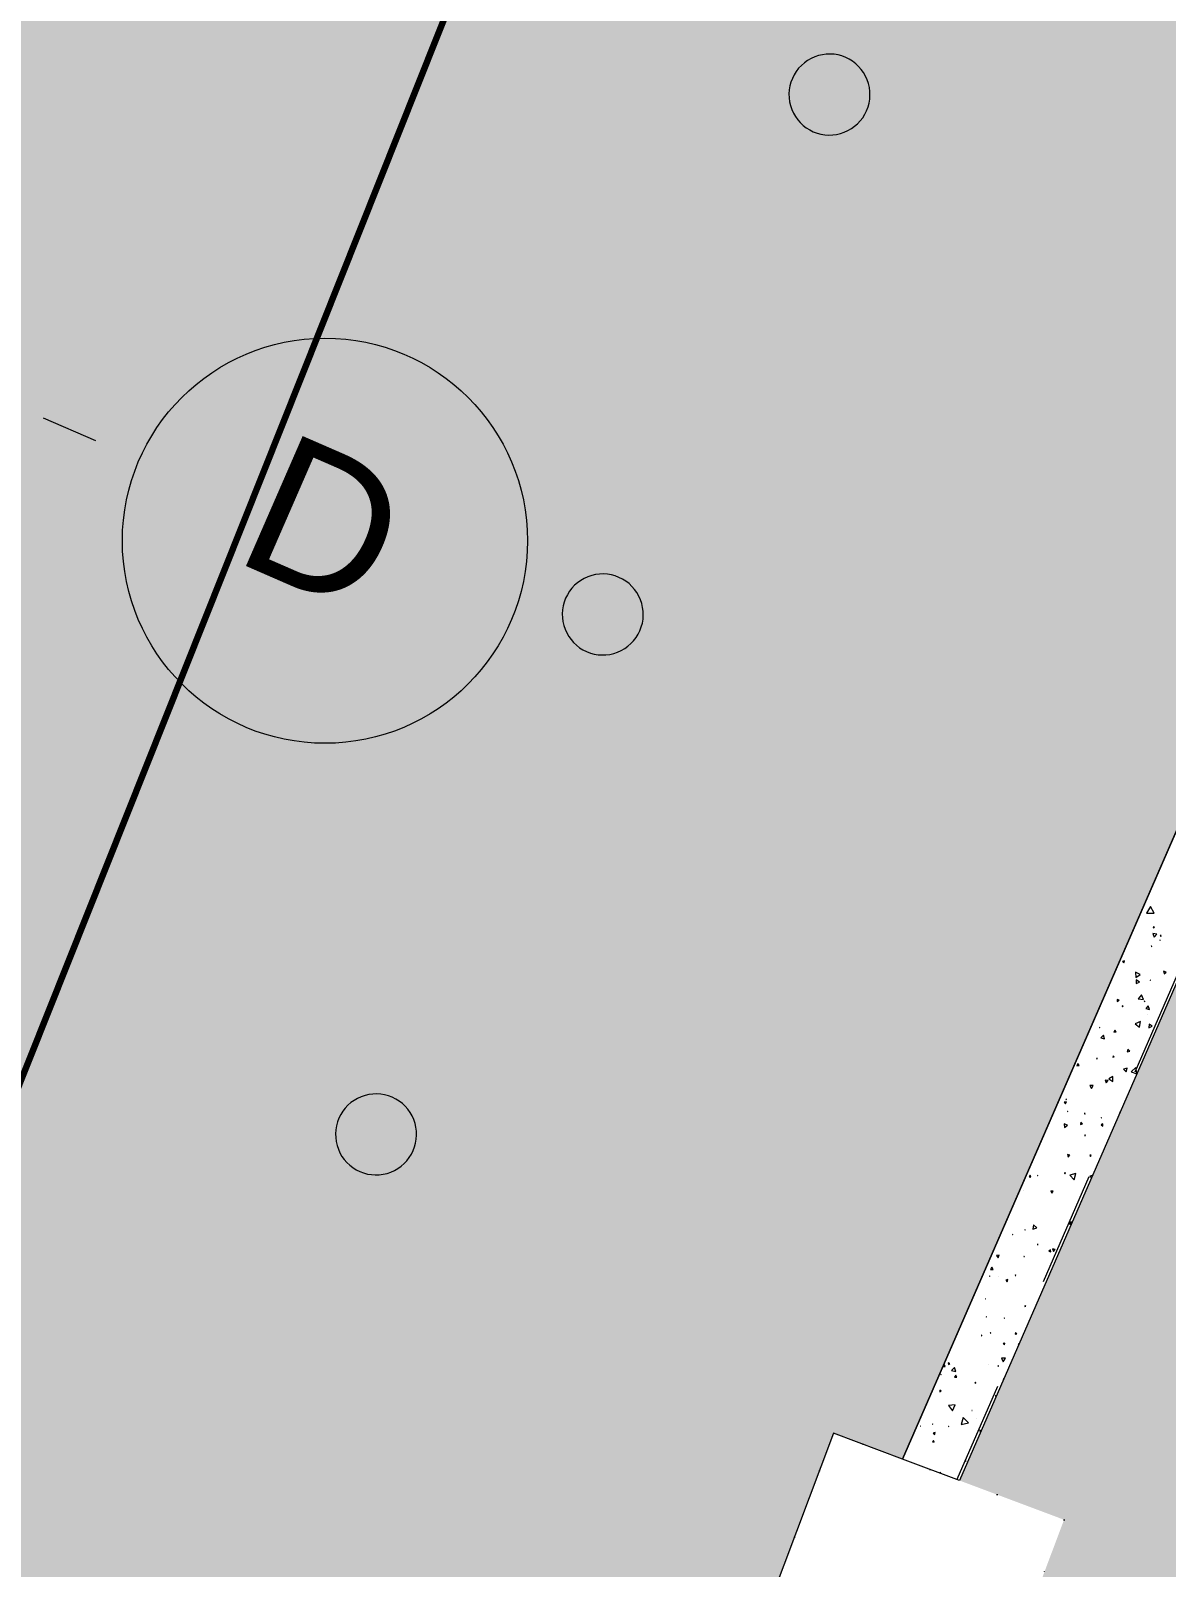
# Model space of a CAD drawing. Header units: millimetres. Extents: x -99530 to 1067232, y -97212 to 137997.
# Drawn here: x 67513 to 70316, y -31999 to -28207 of the extents above; entities that cross this region are included whole.
import ezdxf
from ezdxf.enums import TextEntityAlignment as Align

# ---------------------------------------------------------------- set-up
doc = ezdxf.new("R2010")
doc.units = ezdxf.units.MM
doc.header["$MEASUREMENT"] = 0
for name, pattern in [('Dashed', [564.444447, 282.222223, -282.222223]), ('Dense Dotted', [176.388884, 0, -176.388884]), ('Double Dashed', [1093.611073, 529.166651, -211.666656, 141.111112, -211.666656])]:
    doc.linetypes.add(name, pattern=pattern)
for name, color, linetype in [('A-15-MG_Structural_Grid', 7, 'Continuous'), ('A-20-M_Hard_Landscape-Phase 1', 7, 'Continuous'), ('New_A-95-D_Dim_Grid.Dim', 7, 'Continuous')]:
    doc.layers.add(name, color=color, linetype=linetype)
for name, color, linetype, lineweight, true_color in [('A-15-MG_Structural_Grid_Pen_No__163', 7, 'Continuous', 0, 0x750077), ('A-20-M_Hard_Landscape-Phase 1_Pen_No__248', 7, 'Continuous', 158, 0xe8dc01), ('New_A-20-M_Hard_Landscape-Phase 1_Pen_No__142', 7, 'Continuous', 0, 0xeeeeee), ('New_A-20-M_Hard_Landscape-Phase 1_Pen_No__145', 7, 'Continuous', 0, 0xa6a6a6), ('New_A-20-M_Hard_Landscape-Phase 1_Pen_No__81', 7, 'Continuous', 20, 0x6a6a6a)]:
    doc.layers.add(name, color=color, linetype=linetype, lineweight=lineweight, true_color=true_color)
for name, color, linetype, lineweight in [('A-20-M_Hard_Landscape-Phase 1_Pen_No__121', 255, 'Continuous', 0), ('New_A-20-M_Hard_Landscape-Phase 1_Pen_No__1', 7, 'Continuous', 13), ('New_A-20-M_Hard_Landscape-Phase 1_Pen_No__101', 252, 'Continuous', 15), ('New_A-95-D_Dim_Grid.Dim_Pen_No__4', 7, 'Continuous', 20)]:
    doc.layers.add(name, color=color, linetype=linetype, lineweight=lineweight)
doc.styles.add('GENERATED_STYLE_4', font='')
doc.styles.get('GENERATED_STYLE_4').set_extended_font_data('Swis721 BT')
doc.linetypes.add('GAS_UNDERGROUND', pattern='A,0,[2,EC-MA-00-GF-DR-A-00361 Phase 2 Hub Ground Floor GA-S2-P191.Shx,S=1.746032,R=0,X=0,Y=0],-320,0', length=320)
doc.dimstyles.new('GENERATED_STYLE__5', dxfattribs={"dimtxt": 300, "dimasz": 95, "dimexe": 0.18, "dimexo": 0, "dimgap": 0.09, "dimtad": 1, "dimdec": 0, "dimzin": 0, "dimdsep": 46, "dimtxsty": 'GENERATED_STYLE_4', "dimblk": 'ARROWHEAD_2', "dimblk1": 'ARROWHEAD_2', "dimblk2": 'ARROWHEAD_2', "dimcen": 0.09, "dimclrd": 7, "dimclre": 7, "dimclrt": 7, "dimadec": 0, "dimazin": 0, "dimtfac": 1, "dimtdec": 4, "dimtmove": 0, "dimatfit": 3, "dimfxl": 1, "dimtolj": 1, "dimtzin": 0, "dimarcsym": 0})

# ---------------------------------------------------------------- blocks, each defined once
blk = doc.blocks.new('*X182')
at = {"layer": 'New_A-20-M_Hard_Landscape-Phase 1_Pen_No__101', "linetype": 'Continuous'}
for p, q in [((70276.4, -30368.4), (70266.8, -30385)), ((70285.9, -30385), (70276.4, -30368.4)), ((70266.8, -30385), (70285.9, -30385)), ((70292.2, -30436.7), (70282.5, -30434.8)), ((70282.5, -30434.8), (70285.7, -30444.1)), ((70286.4, -30419.4), (70283.6, -30418.6)), ((70283.6, -30418.6), (70284.3, -30421.5)), ((70284.3, -30421.5), (70286.4, -30419.4)), ((70285.7, -30444.1), (70292.2, -30436.7)), ((70300.5, -30451.7), (70299.8, -30451.4)), ((70299.8, -30451.4), (70299.9, -30452.2)), ((70299.9, -30452.2), (70300.5, -30451.7)), ((70300.9, -30440.4), (70302.1, -30442.5)), ((70303.3, -30440.4), (70300.9, -30440.4)), ((70302.1, -30442.5), (70303.3, -30440.4)), ((70279.3, -30465.5), (70278.5, -30466.8)), ((70278.5, -30466.8), (70279.9, -30466.9)), ((70279.9, -30466.9), (70279.3, -30465.5)), ((70212.3, -30502.8), (70207.3, -30504.1)), ((70207.3, -30504.1), (70210.9, -30507.7)), ((70210.9, -30507.7), (70212.3, -30502.8)), ((70315.1, -30530.4), (70308.7, -30528.2)), ((70308.7, -30528.2), (70310, -30534.9)), ((70239.4, -30530.9), (70240.4, -30543.9)), ((70251.1, -30536.5), (70239.4, -30530.9)), ((70240.4, -30543.9), (70251.1, -30536.5)), ((70241.7, -30549.7), (70240.9, -30558.9)), ((70240.9, -30558.9), (70249.2, -30555)), ((70249.2, -30555), (70241.7, -30549.7)), ((70276.5, -30550.2), (70275.8, -30550.5)), ((70275.8, -30550.5), (70276.4, -30550.9)), ((70276.4, -30550.9), (70276.5, -30550.2)), ((70310, -30534.9), (70315.1, -30530.4)), ((70165, -30584.1), (70165.1, -30584)), ((70165.1, -30584), (70165.1, -30584)), ((70199, -30600), (70194, -30597.7)), ((70194, -30597.7), (70194.5, -30603.2)), ((70194.5, -30603.2), (70199, -30600)), ((70254.4, -30586.2), (70246.6, -30596.5)), ((70246.6, -30596.5), (70259.5, -30598.1)), ((70259.5, -30598.1), (70254.4, -30586.2)), ((70262.8, -30602.4), (70261.5, -30602.1)), ((70261.5, -30602.1), (70261.9, -30603.4)), ((70261.9, -30603.4), (70262.8, -30602.4)), ((70209.1, -30614.5), (70206.5, -30614)), ((70206.5, -30614), (70207.4, -30616.5)), ((70207.4, -30616.5), (70209.1, -30614.5)), ((70271.3, -30613.7), (70265.1, -30620.6)), ((70265.1, -30620.6), (70274.2, -30622.5)), ((70269.1, -30634.1), (70269, -30634.5)), ((70269, -30634.5), (70269.4, -30634.4)), ((70269.4, -30634.4), (70269.1, -30634.1)), ((70274.2, -30622.5), (70271.3, -30613.7)), ((70151.3, -30666.7), (70151.1, -30666.8)), ((70151.1, -30666.8), (70151.3, -30666.9)), ((70151.3, -30666.9), (70151.3, -30666.7)), ((70188.6, -30673.4), (70186.4, -30678.3)), ((70186.4, -30678.3), (70191.7, -30677.8)), ((70191.7, -30677.8), (70188.6, -30673.4)), ((70252, -30652.7), (70238.8, -30657.8)), ((70238.8, -30657.8), (70249.8, -30666.7)), ((70249.8, -30666.7), (70252, -30652.7)), ((70273.6, -30659.1), (70272.8, -30668.1)), ((70272.8, -30668.1), (70281, -30664.2)), ((70281, -30664.2), (70273.6, -30659.1)), ((70160.9, -30685.7), (70154.2, -30692.5)), ((70154.2, -30692.5), (70163.4, -30694.8)), ((70163.4, -30694.8), (70160.9, -30685.7)), ((70097.3, -30756.1), (70094.5, -30761.5)), ((70100.6, -30761.2), (70097.3, -30756.1)), ((70145.2, -30743), (70143.3, -30743.9)), ((70143.3, -30743.9), (70145.1, -30745.1)), ((70145.1, -30745.1), (70145.2, -30743)), ((70184.4, -30737.1), (70183.4, -30740.7)), ((70183.4, -30740.7), (70187, -30739.8)), ((70187, -30739.8), (70184.4, -30737.1)), ((70221.1, -30720.6), (70219.4, -30727.1)), ((70219.4, -30727.1), (70226, -30725.3)), ((70226, -30725.3), (70221.1, -30720.6)), ((70094.5, -30761.5), (70100.6, -30761.2)), ((70184.1, -30788.3), (70173.8, -30794.2)), ((70173.8, -30794.2), (70184, -30800.2)), ((70184, -30800.2), (70184.1, -30788.3)), ((70219.1, -30767.8), (70210.4, -30770.1)), ((70210.4, -30770.1), (70216.8, -30776.4)), ((70216.8, -30776.4), (70219.1, -30767.8)), ((70240.5, -30766.1), (70228.6, -30776.4)), ((70228.6, -30776.4), (70242.6, -30781.3)), ((70243.2, -30780.1), (70240.5, -30766.1)), ((70135.4, -30810.2), (70127.2, -30810.3)), ((70127.2, -30810.3), (70131.4, -30817.3)), ((70131.4, -30817.3), (70135.4, -30810.2)), ((70165, -30796.8), (70167.5, -30803.4)), ((70172, -30797.9), (70165, -30796.8)), ((70167.5, -30803.4), (70172, -30797.9)), ((70069.1, -30850.3), (70063.5, -30851.2)), ((70063.5, -30851.2), (70067, -30855.7)), ((70067, -30855.7), (70069.1, -30850.3)), ((70069.2, -30844.4), (70068, -30844.5)), ((70068, -30844.5), (70068.6, -30845.5)), ((70068.6, -30845.5), (70069.2, -30844.4)), ((70063.7, -30905.2), (70064.8, -30913.8)), ((70071.7, -30908.6), (70063.7, -30905.2)), ((70072.1, -30874.3), (70072.4, -30874.9)), ((70072.8, -30874.4), (70072.1, -30874.3)), ((70072.4, -30874.9), (70072.8, -30874.4)), ((70105, -30901), (70103.6, -30906.6)), ((70103.6, -30906.6), (70109.1, -30905)), ((70109.1, -30905), (70105, -30901)), ((70115.8, -30879.5), (70113.6, -30878.8)), ((70113.6, -30878.8), (70114.2, -30881)), ((70114.2, -30881), (70115.8, -30879.5)), ((70159.3, -30904.8), (70154.5, -30907.5)), ((70154.5, -30907.5), (70159.2, -30910.3)), ((70154.9, -30889.3), (70155, -30890.2)), ((70155.7, -30889.7), (70154.9, -30889.3)), ((70155, -30890.2), (70155.7, -30889.7)), ((70159.2, -30910.3), (70159.3, -30904.8)), ((70200.3, -30876.6), (70200.7, -30877.4)), ((70201.1, -30876.6), (70200.3, -30876.6)), ((70064.8, -30913.8), (70071.7, -30908.6)), ((70115.6, -30932.4), (70114.6, -30934.2)), ((70114.6, -30934.2), (70116.6, -30934.1)), ((70116.6, -30934.1), (70115.6, -30932.4)), ((70071.5, -30980.6), (70073.2, -30986.9)), ((70077.8, -30982.3), (70071.5, -30980.6)), ((70073.2, -30986.9), (70077.8, -30982.3)), ((70130, -30982.4), (70126.7, -30982.3)), ((70126.7, -30982.3), (70128.3, -30985.2)), ((70128.3, -30985.2), (70130, -30982.4)), ((69979.7, -31031.9), (69976.8, -31035.8)), ((69976.8, -31035.8), (69981.6, -31036.4)), ((69981.6, -31036.4), (69979.7, -31031.9)), ((69998.1, -31031.6), (69997.6, -31032.2)), ((69997.6, -31032.2), (69998.4, -31032.3)), ((69998.4, -31032.3), (69998.1, -31031.6)), ((70067, -31025.7), (70064.2, -31025.7)), ((70064.2, -31025.7), (70065.6, -31028.1)), ((70065.6, -31028.1), (70067, -31025.7)), ((70092.6, -31027.9), (70077.2, -31031.8)), ((70077.2, -31031.8), (70088.3, -31043.2)), ((70088.3, -31043.2), (70092.6, -31027.9)), ((70132.9, -31032.5), (70127.3, -31033.8)), ((70127.3, -31033.8), (70130.9, -31037.6)), ((70132.3, -31034.3), (70132.9, -31032.5)), ((69963.7, -31068.6), (69963.7, -31068.5)), ((69963.7, -31068.5), (69963.7, -31068.6)), ((69963.7, -31068.6), (69963.7, -31068.6)), ((70036.7, -31071.3), (70031, -31070.5)), ((70031, -31070.5), (70033.2, -31075.8)), ((70033.2, -31075.8), (70036.7, -31071.3)), ((70105.1, -31096.8), (70104.8, -31096.8)), ((70104.8, -31096.8), (70104.9, -31097.1)), ((69967.4, -31166.7), (69966.3, -31166.7)), ((69966.3, -31166.7), (69966.9, -31167.6)), ((69966.9, -31167.6), (69967.4, -31166.7)), ((69988.2, -31154.4), (69986.2, -31165.1)), ((69986.2, -31165.1), (69996.5, -31161.6)), ((69996.5, -31161.6), (69988.2, -31154.4)), ((70074.9, -31147.6), (70077.8, -31153.3)), ((70081.3, -31147.9), (70074.9, -31147.6)), ((70077.8, -31153.3), (70081.3, -31147.9)), ((69936.4, -31177.6), (69936.4, -31178.1)), ((69936.7, -31177.9), (69936.4, -31177.6)), ((69936.4, -31178.1), (69936.7, -31177.9)), ((69998, -31201.9), (69997.9, -31203.4)), ((69997.9, -31203.4), (69999.3, -31202.7)), ((69999.3, -31202.7), (69998, -31201.9)), ((69903.2, -31229), (69896.3, -31229.9)), ((69896.3, -31229.9), (69900.4, -31235.4)), ((69899.3, -31227.9), (69898.8, -31228.2)), ((69898.8, -31228.2), (69899.3, -31228.4)), ((69899.3, -31228.4), (69899.3, -31227.9)), ((69900.4, -31235.4), (69903.2, -31229)), ((69965.1, -31231.2), (69964.2, -31232)), ((69964.2, -31232), (69965.3, -31232.4)), ((69965.3, -31232.4), (69965.1, -31231.2)), ((70029.7, -31216.3), (70026.1, -31219.5)), ((70026.1, -31219.5), (70030.6, -31221)), ((70030.6, -31221), (70029.7, -31216.3)), ((70041.4, -31215.1), (70035, -31213.5)), ((70035, -31213.5), (70036.9, -31219.9)), ((70036.9, -31219.9), (70041.4, -31215.1)), ((69880.3, -31280.1), (69879.1, -31280.7)), ((69879.1, -31280.7), (69880.1, -31281.4)), ((69880.1, -31281.4), (69880.3, -31280.1)), ((69885.1, -31258.7), (69881.8, -31264.2)), ((69881.8, -31264.2), (69888.3, -31264.3)), ((69888.3, -31264.3), (69885.1, -31258.7)), ((69901.5, -31280.8), (69901.1, -31280.6)), ((69901.1, -31280.6), (69901.2, -31281)), ((69901.2, -31281), (69901.5, -31280.8)), ((69943.3, -31277.4), (69942.6, -31279.2)), ((69942.6, -31279.2), (69944.5, -31278.9)), ((69944.5, -31278.9), (69943.3, -31277.4)), ((69924.8, -31289.5), (69919.3, -31290.4)), ((69919.3, -31290.4), (69922.8, -31294.6)), ((69922.8, -31294.6), (69924.8, -31289.5)), ((69869, -31336.7), (69868.9, -31336.7)), ((69868.9, -31336.7), (69869, -31336.8)), ((69869, -31336.8), (69869, -31336.7)), ((69967.5, -31353), (69966.4, -31355.6)), ((69966.4, -31355.6), (69969.3, -31355.2)), ((69969.3, -31355.2), (69967.5, -31353)), ((69871.1, -31381.3), (69871.3, -31381.7)), ((69871.5, -31381.3), (69871.1, -31381.3)), ((69871.3, -31381.7), (69871.5, -31381.3)), ((69916, -31383.8), (69915.7, -31384.7)), ((69915.7, -31384.7), (69916.7, -31384.5)), ((69916.7, -31384.5), (69916, -31383.8)), ((69860.7, -31426.9), (69859.1, -31427.2)), ((69859.1, -31427.2), (69860.3, -31428.4)), ((69860.3, -31428.4), (69860.7, -31426.9)), ((69881.8, -31420.1), (69881, -31421)), ((69881, -31421), (69882.2, -31421.3)), ((69882.2, -31421.3), (69881.8, -31420.1)), ((69943.6, -31419.7), (69942.3, -31424.3)), ((69942.3, -31424.3), (69946.9, -31423)), ((69946.9, -31423), (69943.6, -31419.7)), ((69917.4, -31445.9), (69913.3, -31446.9)), ((69913.3, -31446.9), (69916.2, -31450)), ((69916.2, -31450), (69917.4, -31445.9)), ((69951.7, -31447.3), (69950.4, -31450.6)), ((69950.4, -31450.6), (69950.8, -31450.6)), ((69952.1, -31447.7), (69951.7, -31447.3)), ((69768.2, -31499.7), (69765.2, -31503.5)), ((69765.2, -31503.5), (69769.9, -31504.1)), ((69769.9, -31504.1), (69768.2, -31499.7)), ((69777.4, -31495.1), (69777.9, -31498.9)), ((69781, -31496.6), (69777.4, -31495.1)), ((69777.9, -31498.9), (69781, -31496.6)), ((69793.2, -31506), (69785.8, -31513.5)), ((69785.8, -31513.5), (69796, -31516.1)), ((69796, -31516.1), (69793.2, -31506)), ((69877, -31498.1), (69876.7, -31498.5)), ((69876.7, -31498.5), (69877.2, -31498.5)), ((69877.2, -31498.5), (69877, -31498.1)), ((69901.1, -31501.1), (69899.7, -31502.7)), ((69899.7, -31502.7), (69901.7, -31503)), ((69901.7, -31503), (69901.1, -31501.1)), ((69918.5, -31483.6), (69908.6, -31483.5)), ((69908.6, -31483.5), (69913.4, -31492.1)), ((69913.4, -31492.1), (69918.5, -31483.6)), ((69759.7, -31523.1), (69758.9, -31523.6)), ((69758.9, -31523.6), (69759.8, -31524)), ((69759.8, -31524), (69759.7, -31523.1)), ((69796, -31524.9), (69792.6, -31529.9)), ((69792.6, -31529.9), (69798.7, -31530.3)), ((69798.7, -31530.3), (69796, -31524.9)), ((69844.9, -31542.5), (69843.3, -31544.3)), ((69843.3, -31544.3), (69845.7, -31544.8)), ((69845.7, -31544.8), (69844.9, -31542.5)), ((69913.7, -31533.9), (69912.7, -31535.8)), ((69912.7, -31535.8), (69913.6, -31535.8)), ((69914.2, -31534.6), (69913.7, -31533.9)), ((69757, -31562.5), (69756.8, -31566.1)), ((69756.8, -31566.1), (69760, -31564.6)), ((69760, -31564.6), (69757, -31562.5)), ((69896, -31576.3), (69894.1, -31575.6)), ((69894.1, -31575.6), (69894.6, -31578.6)), ((69894.6, -31578.6), (69895.2, -31578)), ((69794.4, -31598.3), (69777.9, -31600.1)), ((69777.9, -31600.1), (69787.6, -31613.5)), ((69787.6, -31613.5), (69794.4, -31598.3)), ((69836.1, -31612.4), (69836, -31612.3)), ((69836, -31612.3), (69836, -31612.4)), ((69836, -31612.4), (69836.1, -31612.4)), ((69708.6, -31651.1), (69708.3, -31651.2)), ((69708.3, -31651.2), (69708.6, -31651.4)), ((69708.6, -31651.4), (69708.6, -31651.1)), ((69739.5, -31645.5), (69738.7, -31645.8)), ((69738.7, -31645.8), (69739.3, -31646.4)), ((69739.3, -31646.4), (69739.5, -31645.5)), ((69779.2, -31651.9), (69778.4, -31651.8)), ((69778.4, -31651.8), (69778.8, -31652.5)), ((69778.8, -31652.5), (69779.2, -31651.9)), ((69814.6, -31629.9), (69809.6, -31647.3)), ((69809.6, -31647.3), (69827.2, -31642.9)), ((69827.2, -31642.9), (69814.6, -31629.9)), ((69848, -31632.2), (69848, -31632.5)), ((69848.2, -31632.4), (69848, -31632.2)), ((69848, -31632.5), (69848.2, -31632.4)), ((69858.5, -31662.3), (69855.1, -31661)), ((69855.1, -31661), (69856.2, -31667.6)), ((69741.3, -31686.2), (69738.4, -31689.5)), ((69738.4, -31689.5), (69742.7, -31690.4)), ((69744.8, -31666.7), (69740.5, -31668.5)), ((69740.5, -31668.5), (69744.2, -31671.4)), ((69742.7, -31690.4), (69741.3, -31686.2)), ((69744.2, -31671.4), (69744.8, -31666.7)), ((69821.3, -31737.7), (69821.1, -31737.7)), ((69821.1, -31737.7), (69821.3, -31737.9)), ((69821.3, -31737.9), (69821.3, -31737.7)), ((69757.8, -31764.9), (69757.2, -31766.5)), ((69757.2, -31766.5), (69758.9, -31766.3)), ((69758.9, -31766.3), (69757.8, -31764.9))]:
    blk.add_line(p, q, dxfattribs=at)
blk = doc.blocks.new('Fill_3_1', base_point=(0, 0))
at = {"layer": 'New_A-20-M_Hard_Landscape-Phase 1_Pen_No__1', "linetype": 'Continuous'}
for p, q in [((69664.3, -31732.2), (74955.7, -19597.6)), ((75093.2, -19657.5), (69804.9, -31785.1)), ((69804.9, -31785.1), (69664.3, -31732.2))]:
    blk.add_line(p, q, dxfattribs=at)
at = {"layer": 'New_A-20-M_Hard_Landscape-Phase 1_Pen_No__101', "linetype": 'Continuous'}
blk.add_blockref('*X182', (0, 0), dxfattribs=at)
blk = doc.blocks.new('Mesh_5_1', base_point=(70063.3, -31882.1))
at = {"layer": 'A-20-M_Hard_Landscape-Phase 1_Pen_No__121', "linetype": 'Dense Dotted', "flags": 128}
blk.add_lwpolyline([(70063.3, -31882.1), (69494.3, -31668.4), (69280.5, -32237.3), (69849.5, -32451.1)], close=True, dxfattribs=at)
blk = doc.blocks.new('Standard grid marker_3')
at = {"layer": 'A-15-MG_Structural_Grid_Pen_No__163', "linetype": 'Double Dashed'}
blk.add_line((74254.8, 0), (75254.8, 0), dxfattribs=at)
at = {"layer": 'A-15-MG_Structural_Grid_Pen_No__163', "linetype": 'Continuous'}
blk.add_circle((75754.8, 0), 500, dxfattribs=at)
at = {"layer": 'A-15-MG_Structural_Grid_Pen_No__163', "style": 'GENERATED_STYLE_4'}
for tag, p in [('AC_MarkerText_1_0', (-500, 43.4)), ('AC_MarkerText_1_1', (75754.8, 43.4))]:
    blk.add_attdef(tag, text='', height=350, rotation=360, dxfattribs=at).set_placement(p, align=Align.MIDDLE_CENTER)
blk = doc.blocks.new('*D465')
at = {"layer": 'New_A-95-D_Dim_Grid.Dim_Pen_No__4', "linetype": 'Continuous'}
for p, q in [((71660.8, -17866.5), (70361.7, -20845.6)), ((70275.8, -20808.1), (70447.7, -20883)), ((70404.6, -20903.6), (70318.9, -20787.5)), ((70361.7, -20845.6), (66864.3, -28866.2)), ((66821.5, -28808.1), (66907.2, -28924.3)), ((66778.4, -28828.7), (66950.3, -28903.7)), ((66864.3, -28866.2), (66839.9, -28922.2))]:
    blk.add_line(p, q, dxfattribs=at)
at = {"layer": 'New_A-95-D_Dim_Grid.Dim_Pen_No__4', "insert": (68346.2, -25317.6), "char_height": 300, "attachment_point": 7, "rotation": 66.4404, "style": 'GENERATED_STYLE_4'}
blk.add_mtext('\\A1;{\\fSwis721 BT|b0|i0|c0|p34;8,750}', dxfattribs=at)
blk = doc.blocks.new('ARROWHEAD_2')
at = {"color": 0, "linetype": 'Continuous', "lineweight": 0}
for p, q in [((-0.378, -0.655), (0.378, 0.655)), ((0, 0), (-1, 0))]:
    blk.add_line(p, q, dxfattribs=at)

msp = doc.modelspace()

# ---------------------------------------------------------------- hatches: boundary and pattern name
at = {"layer": 'New_A-20-M_Hard_Landscape-Phase 1_Pen_No__142', "linetype": 'Continuous'}
msp.add_hatch(color=256, dxfattribs=at).paths.add_polyline_path([(67991.3, -35944.4), (71657.9, -37543.2), (72936.9, -34609.9), (72753.6, -34530), (78576.4, -21176.4), (75093.2, -19657.5), (69804.9, -31785.1), (70063.3, -31882.1), (69849.5, -32451.1), (69561.7, -32343)])
at = {"layer": 'New_A-20-M_Hard_Landscape-Phase 1_Pen_No__145', "linetype": 'Continuous'}
h = msp.add_hatch(dxfattribs=at)
h.set_pattern_fill('Block___Running_Bond_0001', color=256, style=0, pattern_type=2)
h.set_pattern_definition([(336.4404, (73840.3, -14681.03), (79.9405, 183.329), []), (66.4404, (73840.3, -14681.03), (-274.9935, 119.9108), [200, -200]), (66.4404, (74057.75, -14557.66), (-274.9935, 119.9108), [200, -200])])
h.paths.add_polyline_path([(62885.5, -33743.2), (71619.8, -13712.8), (73840.3, -14681), (72217.9, -18401.6), (74955.7, -19597.6), (69664.3, -31732.2), (69494.3, -31668.4), (69280.5, -32237.3), (69421.1, -32290.2), (69132.8, -32951.1), (68399.5, -32631.4), (67111.2, -35585.9)])
at = {"layer": 'New_A-20-M_Hard_Landscape-Phase 1_Pen_No__81', "linetype": 'Continuous'}
for points in [[(69447.8, -28271.4, 0.414214), (69391.2, -28401, 0.414214), (69520.9, -28457.5, 0.414214), (69577.4, -28327.9, 0.414214)], [(68888.2, -29554.7, 0.414214), (68831.7, -29684.3, 0.414214), (68961.3, -29740.8, 0.414214), (69017.8, -29611.2, 0.414214)], [(68328.6, -30838, 0.414214), (68272.1, -30967.6, 0.414214), (68401.7, -31024.1, 0.414214), (68458.2, -30894.5, 0.414214)]]:
    msp.add_hatch(color=256, dxfattribs=at).paths.add_polyline_path(points)

# ---------------------------------------------------------------- linework, layer by layer
at = {"layer": 'A-20-M_Hard_Landscape-Phase 1_Pen_No__248', "linetype": 'GAS_UNDERGROUND'}
msp.add_line((79727.4, -111.9), (67412.1, -30987.9), dxfattribs=at)
at = {"layer": 'New_A-20-M_Hard_Landscape-Phase 1_Pen_No__1', "linetype": 'Dashed'}
msp.add_line((75090.5, -19654.2), (69799, -31782.8), dxfattribs=at)
at = {"layer": 'New_A-20-M_Hard_Landscape-Phase 1_Pen_No__1', "linetype": 'Continuous', "flags": 128}
msp.add_lwpolyline([(62885.5, -33743.2), (71619.8, -13712.8), (73840.3, -14681), (72217.9, -18401.6), (74955.7, -19597.6), (69664.3, -31732.2), (69494.3, -31668.4), (69280.5, -32237.3), (69421.1, -32290.2), (69132.8, -32951.1), (68399.5, -32631.4), (67111.2, -35585.9)], close=True, dxfattribs=at)
for points in [[(69447.8, -28271.4, 0.414214), (69391.2, -28401, 0.414214), (69520.9, -28457.5, 0.414214), (69577.4, -28327.9, 0.414214)], [(68888.2, -29554.7, 0.414214), (68831.7, -29684.3, 0.414214), (68961.3, -29740.8, 0.414214), (69017.8, -29611.2, 0.414214)], [(68328.6, -30838, 0.414214), (68272.1, -30967.6, 0.414214), (68401.7, -31024.1, 0.414214), (68458.2, -30894.5, 0.414214)]]:
    msp.add_lwpolyline(points, format="xyb", close=True, dxfattribs=at)

# ---------------------------------------------------------------- block references
at = {"layer": 'A-15-MG_Structural_Grid', "color": 8, "linetype": 'Continuous', "lineweight": 15}
ref = msp.add_blockref('Standard grid marker_3', (-1201.2, 813.7), dxfattribs=dict(at, zscale=1000, rotation=336.440411583993))
ref.add_attrib('AC_MarkerText_1_1', 'D', dxfattribs={"layer": 'A-15-MG_Structural_Grid_Pen_No__163', "color": 216, "true_color": 0x750077, "height": 350, "rotation": 336.4404, "style": 'GENERATED_STYLE_4'}).set_placement((68239.1, -29422.2), align=Align.MIDDLE_CENTER)
at = {"layer": 'A-20-M_Hard_Landscape-Phase 1', "color": 255, "lineweight": 0}
msp.add_blockref('Mesh_5_1', (70063.3, -31882.1), dxfattribs=at)
at = {"layer": 'New_A-20-M_Hard_Landscape-Phase 1_Pen_No__101', "linetype": 'Continuous'}
msp.add_blockref('Fill_3_1', (0, 0), dxfattribs=at)

# ---------------------------------------------------------------- dimensions: what is measured, and where the dimension line sits
at = {"layer": 'New_A-95-D_Dim_Grid.Dim', "linetype": 'Continuous'}
dim = msp.add_linear_dim(base=(66864.3, -28866.2), p1=(70361.5, -20845.4), p2=(66864.1, -28866.1), angle=246.4404, dimstyle='GENERATED_STYLE__5', dxfattribs=at)
dim.commit()
dim.dimension.update_dxf_attribs({"geometry": '*D465', "text_midpoint": (68420.5, -24772), "dimtype": 160, "text_rotation": 66.4404})

doc.saveas('drawing.dxf')
